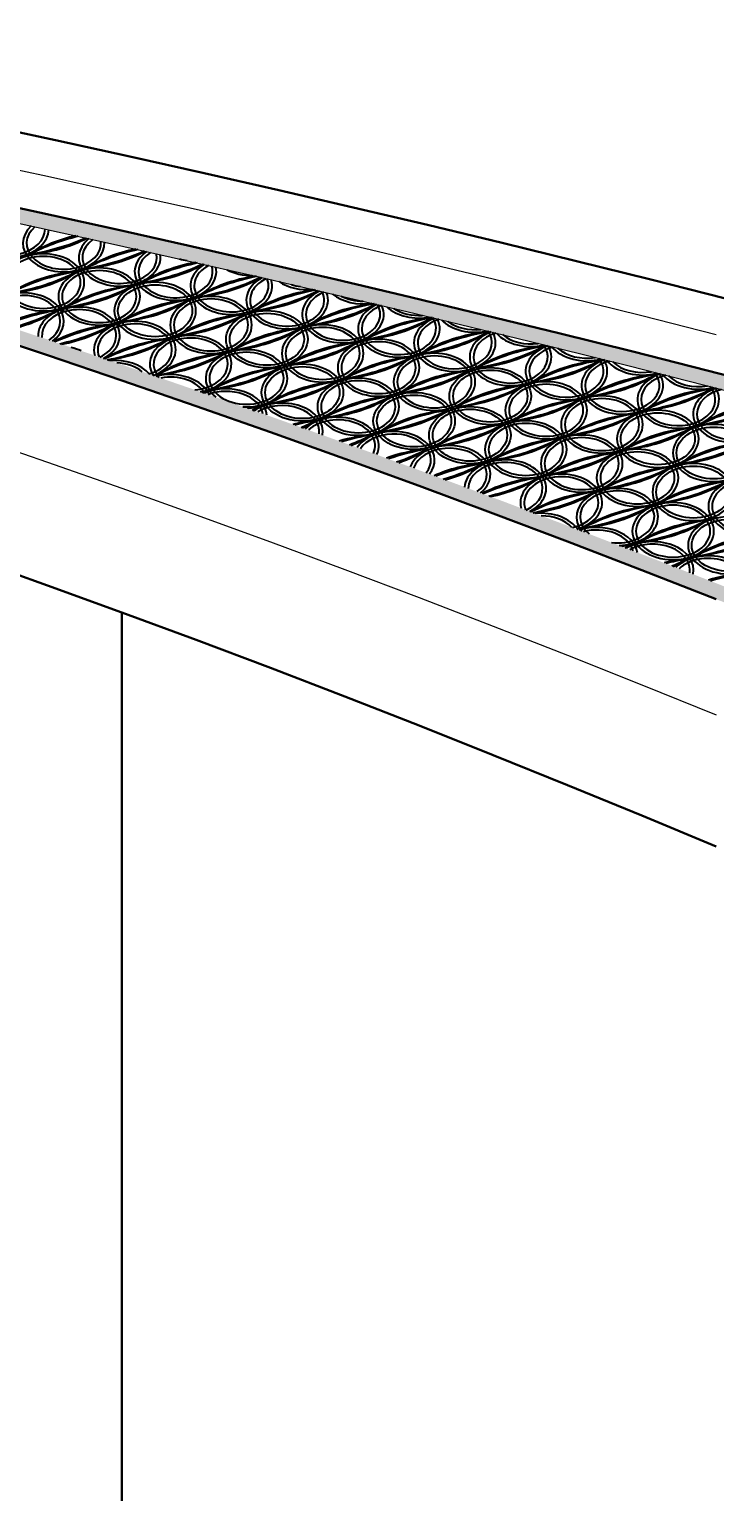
# Model space of a CAD drawing. Extents: x -2611510 to 954358, y -247163 to 181535.
# Drawn here: x 325036 to 334261, y 47769 to 67466 of the extents above; entities that cross this region are included whole.
import ezdxf

# ---------------------------------------------------------------- set-up
doc = ezdxf.new("R2010")
doc.units = 0
doc.linetypes.add('CENTER', pattern=[2, 1.25, -0.25, 0.25, -0.25])
doc.layers.get('Defpoints').update_dxf_attribs({"color": 8})
for name, color, linetype, lineweight in [('标注', 3, 'Continuous', 18), ('桥 中心线', 5, 'CENTER', 15), ('桥 构造粗实', 1, 'Continuous', 30)]:
    doc.layers.add(name, color=color, linetype=linetype, lineweight=lineweight)
doc.styles.add('仿宋字', font='仿宋_GB2312.TTF', dxfattribs={"width": 0.7})
doc.dimstyles.new('750', dxfattribs={"dimscale": 0, "dimtxt": 2.5, "dimasz": 1, "dimexe": 1, "dimexo": 1, "dimgap": 0, "dimtad": 0, "dimdec": 0, "dimlfac": 0.1, "dimrnd": 0.1, "dimzin": 12, "dimdsep": 46, "dimtxsty": '仿宋字', "dimblk": 'OBLIQUE', "dimcen": -1, "dimclrd": 256, "dimclre": 256, "dimclrt": 256, "dimadec": 4, "dimazin": 0, "dimtp": 2, "dimtm": 3, "dimtfac": 0.5, "dimtdec": 0, "dimtmove": 2, "dimatfit": 3, "dimldrblk": 'OBLIQUE', "dimfxl": 3, "dimfxlon": 1, "dimtvp": 0.7, "dimtolj": 1, "dimtzin": 12, "dimarcsym": 0})

# ---------------------------------------------------------------- blocks, each defined once
blk = doc.blocks.new('_Oblique')
at = {"color": 0, "linetype": 'ByBlock', "lineweight": -2}
blk.add_line((-0.5, -0.5), (0.5, 0.5), dxfattribs=at)
blk = doc.blocks.new('*D186')
at = {"layer": 'Defpoints', "color": 0, "transparency": 16777216}
for p in [(353282, 73637), (353282, 39578), (191282, 39159)]:
    blk.add_point(p, dxfattribs=at)
at = {"layer": '标注', "lineweight": -2, "transparency": 16777216}
for p, q in [((191282, 71637), (191282, 74637)), ((353282, 71637), (353282, 74637)), ((191282, 73637), (353282, 73637))]:
    blk.add_line(p, q, dxfattribs=at)
at = {"layer": '标注', "lineweight": -2, "transparency": 16777216, "xscale": 1000.0000020837, "yscale": 1000.0000020837, "zscale": 1000.0000020837, "rotation": 180}
blk.add_blockref('_Oblique', (191282, 73637), dxfattribs=at)
at = {"layer": '标注', "lineweight": -2, "transparency": 16777216, "xscale": 1000.0000020837, "yscale": 1000.0000020837, "zscale": 1000.0000020837}
blk.add_blockref('_Oblique', (353282, 73637), dxfattribs=at)
at = {"layer": '标注', "transparency": 16777216, "insert": (272282, 75302), "char_height": 2500, "attachment_point": 5, "style": '仿宋字'}
blk.add_mtext('\\A1;18×900', dxfattribs=at)
blk = doc.blocks.new('2121212')
at = {"color": 8}
for centre, major_axis, start_param, end_param in [((-49220, 25735), (550, 0), 2.568809, 6.255835), ((-49220, 25735), (500, 0), 2.540631, 6.284407), ((-48469, 25544), (550, 0), 2.492601, 6.323851), ((-48469, 25544), (500, 0), 2.455867, 6.360055), ((-47783, 24515), (-1697, 0), -1.256938, -0.835323), ((-47431, 23986), (-2505, 0), -1.227392, -0.933532), ((-49506, 27101), (-2505, 0), 1.806196, 2.13112), ((-49154, 26572), (-1697, 0), 1.707987, 2.199272), ((-47717, 25352), (-550, 0), 5.563705, 9.527729), ((-47717, 25352), (500, 0), 2.37761, 6.43038), ((-47032, 24323), (1697, 0), 1.849522, 2.30627), ((-46679, 23795), (-2505, 0), -1.249907, -0.933532), ((-48754, 26909), (2505, 0), -1.335396, -0.993252), ((-48402, 26381), (-1697, 0), 1.707987, 2.223261), ((-46965, 25160), (-550, 0), 5.497349, 9.586055), ((-46965, 25160), (-500, 0), 5.445073, 9.6384), ((-48742, 25017), (-550, 0), 3.141593, 9.424778), ((-48742, 25017), (-500, 0), 3.141593, 9.424778), ((-46280, 24132), (1697, 0), 1.816308, 2.30627), ((-45928, 23603), (-2505, 0), -1.27076, -0.933532), ((-48003, 26718), (-2505, 0), 1.806196, 2.163689), ((-47650, 26189), (1697, 0), -1.433605, -0.896983), ((-46692, 25687), (550, 0), 4.304927, 4.496647), ((-46213, 24969), (550, 0), 2.293645, 6.498746), ((-46213, 24969), (500, 0), 2.233585, 6.559281), ((-48057, 23989), (-1697, 0), -1.433605, -0.835323), ((-47705, 23460), (-2505, 0), -1.335396, -0.933532), ((-49427, 26046), (1697, 0), -1.433605, -0.835323), ((-49780, 26575), (2505, 0), -1.335396, -0.933532), ((-47991, 24826), (-550, 0), 3.141593, 9.424778), ((-47991, 24826), (-500, 0), 3.141593, 9.424778), ((-47239, 24634), (-550, 0), 3.141593, 9.424778), ((-45528, 23940), (-1697, 0), -1.356063, -0.835323), ((-45176, 23412), (2505, 0), 1.851844, 2.208061), ((-47251, 26526), (-2505, 0), 1.806196, 2.177271), ((-46899, 25998), (-1697, 0), 1.707987, 2.263486), ((-45940, 25495), (-550, 0), 7.208068, 7.86949), ((-45462, 24777), (-550, 0), 5.377566, 9.68939), ((-45462, 24777), (-500, 0), 5.30974, 9.757215), ((-45188, 25304), (550, 0), 3.944673, 4.839097), ((-49016, 24491), (-550, 0), 8.660458, 12.443021), ((-49016, 24491), (-500, 0), 8.627152, 12.476401), ((-47305, 23797), (1697, 0), 1.707987, 2.30627), ((-46953, 23268), (2505, 0), 1.806196, 2.208061), ((-48676, 25854), (-1697, 0), 1.707987, 2.30627), ((-49028, 26383), (-2505, 0), 1.806196, 2.208061), ((-46487, 24443), (-550, 0), 3.141593, 9.424778), ((-44776, 23749), (1697, 0), 1.758202, 2.30627), ((-44424, 23220), (-2505, 0), -1.306164, -0.933532), ((-46499, 26335), (2505, 0), -1.335396, -0.952967), ((-46147, 25806), (-1697, 0), 1.707987, 2.279279), ((-45188, 25304), (500, 0), 4.263908, 4.519862), ((-44710, 24586), (550, 0), 2.185272, 6.59019), ((-44710, 24586), (500, 0), 2.109262, 6.665691), ((-44436, 25112), (550, 0), 3.856589, 4.916708), ((-44436, 25112), (500, 0), 4.065946, 4.707259), ((-48331, 23463), (1697, 0), 1.707987, 2.166502), ((-47978, 22934), (-2505, 0), -1.335396, -1.032257), ((-50053, 26048), (-2505, 0), 1.931615, 2.208061), ((-49701, 25520), (1697, 0), -1.234533, -0.835323), ((-48264, 24300), (550, 0), 5.357924, 9.450635), ((-48264, 24300), (500, 0), 5.305915, 9.502082), ((-46554, 23606), (-1697, 0), -1.433605, -0.835323), ((-46201, 23077), (-2505, 0), -1.335396, -0.933532), ((-47924, 25663), (-1697, 0), 1.707987, 2.30627), ((-48276, 26192), (2505, 0), -1.335396, -0.933532), ((-46487, 24443), (-500, 0), 3.141593, 9.424778), ((-44025, 23557), (1697, 0), 1.73367, 2.30627), ((-43672, 23029), (-2505, 0), -1.3206, -0.933532), ((-45747, 26143), (-2505, 0), 1.806196, 2.198323), ((-45395, 25614), (1697, 0), -1.433605, -0.84885), ((-43958, 24394), (550, 0), 2.140347, 6.627563), ((-43958, 24394), (500, 0), 2.057378, 6.710526), ((-43685, 24921), (550, 0), 3.792937, 4.974678), ((-43685, 24921), (-500, 0), 7.10501, 7.945628), ((-47579, 23271), (-1697, 0), -1.433605, -0.923977), ((-47227, 22742), (-2505, 0), -1.335396, -0.996227), ((-49302, 25857), (-2505, 0), 1.888297, 2.208061), ((-48949, 25328), (-1697, 0), 1.840471, 2.30627), ((-47512, 24108), (-550, 0), 8.317059, 12.764652), ((-47512, 24108), (-500, 0), 8.238808, 12.843023), ((-45802, 23414), (-1697, 0), -1.433605, -0.835323), ((-45450, 22885), (-2505, 0), -1.335396, -0.933532), ((-47172, 25471), (1697, 0), -1.433605, -0.835323), ((-47524, 26000), (-2505, 0), 1.806196, 2.208061), ((-44984, 24060), (-550, 0), 3.141593, 9.424778), ((-43273, 23366), (-1697, 0), -1.429379, -0.835323), ((-42921, 22837), (-2505, 0), -1.332984, -0.933532), ((-44643, 25423), (1697, 0), -1.433605, -0.837512), ((-44996, 25952), (-2505, 0), 1.806196, 2.206486), ((-43206, 24203), (550, 0), 2.101069, 6.659514), ((-43206, 24203), (500, 0), 2.011659, 6.749545), ((-42933, 24729), (-550, 0), 6.884238, 8.160178), ((-42933, 24729), (-500, 0), 7.034698, 8.011164), ((-46827, 23079), (1697, 0), 1.707987, 2.270973), ((-46475, 22551), (2505, 0), 1.806196, 2.183062), ((-48550, 25665), (2505, 0), -1.301394, -0.933532), ((-48198, 25137), (-1697, 0), 1.764172, 2.30627), ((-46761, 23917), (-550, 0), 8.097082, 12.97647), ((-46761, 23917), (-500, 0), 7.968735, 13.104817), ((-45050, 23223), (1697, 0), 1.707987, 2.30627), ((-44698, 22694), (2505, 0), 1.806196, 2.208061), ((-46420, 25280), (1697, 0), -1.433605, -0.835323), ((-46773, 25809), (-2505, 0), 1.806196, 2.208061), ((-44984, 24060), (-500, 0), 3.141593, 9.424778), ((-44232, 23868), (-550, 0), 3.141593, 9.424778), ((-42521, 23174), (-1697, 0), -1.433605, -0.835323), ((-42169, 22645), (2505, 0), 1.806196, 2.208061), ((-43892, 25231), (-1697, 0), 1.707987, 2.30627), ((-44244, 25760), (-2505, 0), 1.806196, 2.208061), ((-42455, 24011), (-550, 0), 5.209449, 9.825923), ((-42455, 24011), (-500, 0), 5.114361, 9.921011), ((-42181, 24538), (-550, 0), 6.844808, 8.190564), ((-42181, 24538), (-500, 0), 6.982618, 8.052754), ((-48538, 23773), (-550, 0), 4.123518, 4.398609), ((-46075, 22888), (1697, 0), 1.707987, 2.30627), ((-45723, 22359), (-2505, 0), -1.335396, -0.933532), ((-47446, 24945), (-1697, 0), 1.707987, 2.30627), ((-47798, 25474), (2505, 0), -1.335396, -0.933532), ((-46009, 23725), (-550, 0), 7.767637, 13.291081), ((-46009, 23725), (-500, 0), 3.141593, 9.424778), ((-44298, 23031), (1697, 0), 1.707987, 2.30627), ((-43946, 22502), (-2505, 0), -1.335396, -0.933532), ((-45669, 25088), (-1697, 0), 1.707987, 2.30627), ((-46021, 25617), (2505, 0), -1.335396, -0.933532), ((-44232, 23868), (-500, 0), 3.141593, 9.424778), ((-43480, 23677), (-550, 0), 3.141593, 9.424778), ((-41769, 22983), (1697, 0), 1.707987, 2.30627), ((-41417, 22454), (2505, 0), 1.806196, 2.208061), ((-43140, 25040), (1697, 0), -1.433605, -0.835323), ((-43492, 25569), (2505, 0), -1.335396, -0.933532), ((-41703, 23820), (-550, 0), 5.184059, 9.842218), ((-41703, 23820), (-500, 0), 5.083473, 9.941944), ((-41429, 24346), (-550, 0), 6.815538, 8.210139), ((-41429, 24346), (500, 0), 3.80285, 4.938885), ((-47786, 23582), (550, 0), 0.5412, 1.689152), ((-47786, 23582), (500, 0), 0.723865, 1.505848), ((-45324, 22696), (-1697, 0), -1.433605, -0.835323), ((-44971, 22168), (-2505, 0), -1.335396, -0.933532), ((-46694, 24754), (1697, 0), -1.433605, -0.835323), ((-47046, 25282), (-2505, 0), 1.806196, 2.208061), ((-43547, 22840), (1697, 0), 1.707987, 2.30627), ((-43194, 22311), (-2505, 0), -1.335396, -0.933532), ((-44917, 24897), (-1697, 0), 1.707987, 2.30627), ((-45269, 25426), (2505, 0), -1.335396, -0.933532), ((-43480, 23677), (-500, 0), 3.141593, 9.424778), ((-41018, 22791), (1697, 0), 1.707987, 2.30627), ((-40665, 22262), (-2505, 0), -1.335396, -0.933532), ((-42388, 24848), (-1697, 0), 1.707987, 2.30627), ((-42740, 25377), (-2505, 0), 1.806196, 2.208061), ((-40951, 23628), (-550, 0), 5.167467, 9.851739), ((-40951, 23628), (500, 0), 1.922708, 6.813197), ((-40678, 24154), (-550, 0), 6.79787, 8.221233), ((-40678, 24154), (-500, 0), 6.922384, 8.096538), ((-47034, 23390), (550, 0), 0.289587, 1.932055), ((-47034, 23390), (500, 0), 0.388616, 1.834131), ((-44572, 22505), (-1697, 0), -1.433605, -0.835323), ((-44220, 21976), (-2505, 0), -1.335396, -0.933532), ((-45942, 24562), (-1697, 0), 1.707987, 2.30627), ((-46295, 25091), (2505, 0), -1.335396, -0.933532), ((-44505, 23342), (-550, 0), 3.141593, 9.424778), ((-44505, 23342), (-500, 0), 3.141593, 9.424778), ((-42795, 22648), (-1697, 0), -1.433605, -0.835323), ((-42443, 22119), (2505, 0), 1.806196, 2.208061), ((-44165, 24705), (1697, 0), -1.433605, -0.835323), ((-44517, 25234), (-2505, 0), 1.806196, 2.208061), ((-41976, 23294), (-550, 0), 3.141593, 9.424778), ((-41976, 23294), (-500, 0), 3.141593, 9.424778), ((-40266, 22600), (1697, 0), 1.707987, 2.30627), ((-39914, 22071), (-2505, 0), -1.335396, -0.933532), ((-41636, 24657), (-1697, 0), 1.707987, 2.30627), ((-41989, 25186), (-2505, 0), 1.806196, 2.208061), ((-40199, 23437), (-550, 0), 5.158003, 9.854238), ((-40199, 23437), (-500, 0), 5.05385, 9.959074), ((-39926, 23963), (550, 0), 3.646505, 5.08278), ((-39926, 23963), (500, 0), 3.769679, 4.960516), ((-46349, 22362), (-1697, 0), -1.433605, -1.417969), ((-45997, 21833), (-2505, 0), -1.335396, -1.326033), ((-48072, 24948), (-2505, 0), 2.201242, 2.208061), ((-47719, 24419), (-1697, 0), 2.296631, 2.30627), ((-46283, 23199), (-550, 0), 3.217392, 5.274955), ((-46283, 23199), (500, 0), 0.13719, 2.071972), ((-43820, 22313), (1697, 0), 1.707987, 2.30627), ((-43468, 21785), (-2505, 0), -1.335396, -0.933532), ((-45191, 24370), (-1697, 0), 1.707987, 2.30627), ((-45543, 24899), (2505, 0), -1.335396, -0.933532), ((-42043, 22457), (1697, 0), 1.707987, 2.30627), ((-41691, 21928), (-2505, 0), -1.335396, -0.933532), ((-43413, 24514), (-1697, 0), 1.707987, 2.30627), ((-43766, 25042), (-2505, 0), 1.806196, 2.208061), ((-41291, 22265), (1697, 0), 1.707987, 2.30627), ((-40939, 21736), (-2505, 0), -1.335396, -0.933532), ((-42662, 24322), (1697, 0), -1.433605, -0.835323), ((-43014, 24851), (2505, 0), -1.335396, -0.933532), ((-41225, 23102), (-550, 0), 3.141593, 9.424778), ((-41225, 23102), (-500, 0), 3.141593, 9.424778), ((-39514, 22408), (1697, 0), 1.707987, 2.30627), ((-39162, 21879), (-2505, 0), -1.335396, -0.933532), ((-40885, 24465), (-1697, 0), 1.707987, 2.30627), ((-41237, 24994), (2505, 0), -1.335396, -0.933532), ((-39448, 23245), (550, 0), 2.014124, 6.706825), ((-39448, 23245), (500, 0), 1.910644, 6.810305), ((-45597, 22170), (1697, 0), 1.707987, 1.813106), ((-45245, 21641), (-2505, 0), -1.335396, -1.270593), ((-47320, 24756), (2505, 0), -0.982777, -0.933532), ((-46968, 24227), (-1697, 0), 2.236561, 2.30627), ((-45531, 23007), (-550, 0), 9.301547, 11.747007), ((-45531, 23007), (-500, 0), 9.338345, 11.709885), ((-44779, 22816), (550, 0), 5.967408, 8.787893), ((-43068, 22122), (1697, 0), 1.707987, 2.30627), ((-42716, 21593), (-2505, 0), -1.335396, -0.933532), ((-44439, 24179), (1697, 0), -1.433605, -0.835323), ((-44791, 24708), (-2505, 0), 1.806196, 2.208061), ((-40540, 22073), (-1697, 0), -1.433605, -0.835323), ((-40187, 21545), (-2505, 0), -1.335396, -0.933532), ((-41910, 24131), (1697, 0), -1.433605, -0.835323), ((-42262, 24659), (2505, 0), -1.335396, -0.933532), ((-40473, 22910), (-550, 0), 3.141593, 9.424778), ((-38762, 22217), (1697, 0), 1.707987, 2.30627), ((-38410, 21688), (-2505, 0), -1.335396, -0.933532), ((-40133, 24274), (-1697, 0), 1.707987, 2.30627), ((-40485, 24803), (2505, 0), -1.335396, -0.933532), ((-44846, 21979), (1697, 0), 1.707987, 1.895666), ((-44493, 21450), (-2505, 0), -1.335396, -1.21701), ((-46568, 24565), (-2505, 0), 2.113988, 2.208061), ((-46216, 24036), (1697, 0), -0.968877, -0.835323), ((-44779, 22816), (500, 0), 5.984095, 8.771392), ((-42317, 21930), (-1697, 0), -1.433605, -0.835323), ((-41964, 21401), (2505, 0), 1.806196, 2.208061), ((-43687, 23987), (-1697, 0), 1.707987, 2.30627), ((-44039, 24516), (-2505, 0), 1.806196, 2.208061), ((-42250, 22767), (-550, 0), 3.141593, 9.424778), ((-42250, 22767), (-500, 0), 3.141593, 9.424778), ((-39788, 21882), (1697, 0), 1.707987, 2.30627), ((-39436, 21353), (-2505, 0), -1.335396, -0.933532), ((-41158, 23939), (-1697, 0), 1.707987, 2.30627), ((-41510, 24468), (-2505, 0), 1.806196, 2.208061), ((-39721, 22719), (-550, 0), 3.141593, 9.424778), ((-44094, 21787), (-1697, 0), -1.433605, -1.167115), ((-43742, 21258), (-2505, 0), -1.335396, -1.164387), ((-45816, 24373), (2505, 0), -1.074949, -0.933532), ((-45464, 23844), (-1697, 0), 2.104759, 2.30627), ((-44027, 22624), (-550, 0), 8.916008, 12.112313), ((-44027, 22624), (-500, 0), 8.913944, 12.114997), ((-41565, 21739), (1697, 0), 1.707987, 2.30627), ((-41213, 21210), (2505, 0), 1.806196, 2.208061), ((-42935, 23796), (-1697, 0), 1.707987, 2.30627), ((-43288, 24325), (-2505, 0), 1.806196, 2.208061), ((-41498, 22576), (-550, 0), 3.141593, 9.424778), ((-41498, 22576), (-500, 0), 3.141593, 9.424778), ((-39036, 21690), (1697, 0), 1.707987, 2.30627), ((-38684, 21162), (-2505, 0), -1.335396, -0.933532), ((-40406, 23748), (-1697, 0), 1.707987, 2.30627), ((-40759, 24276), (2505, 0), -1.335396, -0.933532), ((-43342, 21596), (1697, 0), 1.707987, 2.051358), ((-42990, 21067), (-2505, 0), -1.335396, -1.111832), ((-45065, 24182), (2505, 0), -1.126497, -0.933532), ((-44712, 23653), (-1697, 0), 2.029991, 2.30627), ((-43275, 22433), (550, 0), 5.570918, 9.163661), ((-43275, 22433), (500, 0), 5.54806, 9.186056), ((-42524, 22241), (550, 0), 5.350398, 9.374382), ((-40813, 21547), (1697, 0), 1.707987, 2.30627), ((-40461, 21018), (-2505, 0), -1.335396, -0.933532), ((-42184, 23604), (1697, 0), -1.433605, -0.835323), ((-42536, 24133), (2505, 0), -1.335396, -0.933532), ((-40747, 22384), (-550, 0), 3.141593, 9.424778), ((-40747, 22384), (-500, 0), 3.141593, 9.424778), ((-42590, 21404), (1697, 0), 1.707987, 2.125856), ((-42238, 20875), (-2505, 0), -1.335396, -1.060173), ((-44313, 23990), (-2505, 0), 1.960339, 2.208061), ((-43961, 23461), (1697, 0), -1.192519, -0.835323), ((-42524, 22241), (500, 0), 5.303089, 9.421726), ((-41772, 22050), (550, 0), 5.098066, 9.61827), ((-40061, 21356), (1697, 0), 1.707987, 2.30627), ((-39709, 20827), (-2505, 0), -1.335396, -0.933532), ((-41432, 23413), (-1697, 0), 1.707987, 2.30627), ((-41784, 23942), (-2505, 0), 1.806196, 2.208061), ((-39995, 22193), (-550, 0), 3.141593, 9.424778), ((-41839, 21213), (1697, 0), 1.707987, 2.199973), ((-41486, 20684), (-2505, 0), -1.335396, -1.008367), ((-43561, 23798), (-2505, 0), 1.901316, 2.208061), ((-43209, 23270), (1697, 0), -1.281797, -0.835323), ((-41772, 22050), (500, 0), 5.013599, 9.703713), ((-41020, 21858), (-550, 0), 7.900405, 13.085817), ((-39310, 21164), (1697, 0), 1.707987, 2.30627), ((-38957, 20635), (-2505, 0), -1.335396, -0.933532), ((-40680, 23221), (-1697, 0), 1.707987, 2.30627), ((-41032, 23750), (2505, 0), -1.335396, -0.933532), ((-39243, 22001), (-550, 0), 3.141593, 9.424778), ((-39243, 22001), (-500, 0), 3.141593, 9.424778), ((-41087, 21021), (1697, 0), 1.707987, 2.273748), ((-40735, 20492), (2505, 0), 1.806196, 2.185141), ((-42809, 23607), (-2505, 0), 1.836613, 2.208061), ((-42457, 23078), (-1697, 0), 1.757867, 2.30627), ((-41020, 21858), (-500, 0), 7.704296, 13.281926), ((-42046, 21523), (550, 0), 0.43593, 1.7133), ((-42046, 21523), (500, 0), 0.588446, 1.562495), ((-40335, 20829), (1697, 0), 1.707987, 2.30627), ((-39983, 20301), (2505, 0), 1.806196, 2.208061), ((-41705, 22887), (1697, 0), -1.433605, -0.835323), ((-42058, 23415), (2505, 0), -1.335396, -0.933532), ((-40268, 21666), (-550, 0), 3.141593, 9.424778), ((-40268, 21666), (-500, 0), 3.141593, 9.424778), ((-41294, 21332), (-550, 0), 3.26322, 5.156631), ((-41294, 21332), (-500, 0), 3.337271, 5.08258), ((-39583, 20638), (1697, 0), 1.707987, 2.30627), ((-39231, 20109), (-2505, 0), -1.335396, -0.933532), ((-40954, 22695), (-1697, 0), 1.707987, 2.30627), ((-41306, 23224), (-2505, 0), 1.806196, 2.208061), ((-39517, 21475), (-550, 0), 3.141593, 9.424778), ((-40609, 20303), (1697, 0), 1.707987, 1.785066), ((-40256, 19774), (-2505, 0), -1.335396, -1.287945), ((-42331, 22889), (2505, 0), -0.969882, -0.933532), ((-41979, 22360), (-1697, 0), 2.254633, 2.30627), ((-40542, 21140), (-550, 0), 9.283096, 11.693377), ((-40542, 21140), (-500, 0), 9.321937, 11.654222), ((-38832, 20446), (1697, 0), 1.707987, 2.30627), ((-38479, 19918), (-2505, 0), -1.335396, -0.933532), ((-40202, 22504), (-1697, 0), 1.707987, 2.30627), ((-40554, 23032), (-2505, 0), 1.806196, 2.208061), ((-39857, 20112), (1697, 0), 1.707987, 1.89023), ((-39505, 19583), (-2505, 0), -1.335396, -1.220045), ((-41580, 22698), (2505, 0), -1.026585, -0.933532), ((-41227, 22169), (1697, 0), -0.967898, -0.835323), ((-39790, 20949), (-550, 0), 9.03785, 11.929281), ((-39790, 20949), (-500, 0), 9.050898, 11.916446), ((-39105, 19920), (-1697, 0), -1.433605, -1.153402), ((-38753, 19391), (-2505, 0), -1.335396, -1.15453)]:
    blk.add_ellipse(centre, major_axis=major_axis, ratio=0.7, start_param=start_param, end_param=end_param, dxfattribs=at)
for centre, major_axis in [((-47239, 24634), (500, 0)), ((-45735, 24251), (550, 0)), ((-45735, 24251), (500, 0)), ((-45257, 23533), (550, 0)), ((-45257, 23533), (500, 0)), ((-42728, 23485), (550, 0)), ((-42728, 23485), (500, 0)), ((-43754, 23150), (550, 0)), ((-43754, 23150), (500, 0)), ((-43002, 22959), (550, 0)), ((-43002, 22959), (500, 0)), ((-40473, 22910), (500, 0)), ((-39721, 22719), (500, 0)), ((-39995, 22193), (500, 0)), ((-39517, 21475), (500, 0))]:
    blk.add_ellipse(centre, major_axis=major_axis, ratio=0.7, dxfattribs=at)
blk = doc.blocks.new('*D348')
at = {"layer": 'Defpoints', "color": 0}
for p in [(374282, 83145), (170282, 72375), (374282, 37143)]:
    blk.add_point(p, dxfattribs=at)
at = {"layer": '标注', "lineweight": -2}
for p, q in [((170282, 81145), (170282, 84145)), ((374282, 81145), (374282, 84145)), ((170282, 83145), (374282, 83145))]:
    blk.add_line(p, q, dxfattribs=at)
at = {"layer": '标注', "lineweight": -2, "xscale": 1000.0000020837, "yscale": 1000.0000020837, "zscale": 1000.0000020837, "rotation": 180}
blk.add_blockref('_Oblique', (170282, 83145), dxfattribs=at)
at = {"layer": '标注', "lineweight": -2, "xscale": 1000.0000020837, "yscale": 1000.0000020837, "zscale": 1000.0000020837}
blk.add_blockref('_Oblique', (374282, 83145), dxfattribs=at)
at = {"layer": '标注', "insert": (272282, 84810), "char_height": 2500, "attachment_point": 5, "style": '仿宋字'}
blk.add_mtext('\\A1;20400', dxfattribs=at)

msp = doc.modelspace()

# ---------------------------------------------------------------- hatches: boundary and pattern name
h = msp.add_hatch(color=8)
h.paths.add_polyline_path([(371093, 50643.9), (370094.6, 51048.3), (369096.2, 51448.7), (368097.9, 51844.9), (367099.5, 52237), (366101.2, 52625), (365102.9, 53008.9), (364104.6, 53388.6), (363106.2, 53764.3), (362107.9, 54135.9), (361109.6, 54503.3), (360111.3, 54866.7), (359113.1, 55225.9), (358114.8, 55581), (357116.5, 55932.1), (356118.2, 56279), (355120, 56621.8), (354121.7, 56960.5), (353123.5, 57295.1), (352125.2, 57625.6), (351127, 57952), (350128.8, 58274.2), (349130.6, 58592.4), (348132.3, 58906.4), (347134.1, 59216.4), (346135.9, 59522.2), (345137.7, 59824), (344139.5, 60121.6), (343141.4, 60415.1), (342143.2, 60704.5), (341145, 60989.8), (340146.8, 61271), (339148.7, 61548.1), (338150.5, 61821.1), (337152.4, 62090), (336154.2, 62354.8), (335156.1, 62615.4), (334158, 62872), (333159.8, 63124.4), (332161.7, 63372.8), (331163.6, 63617), (330165.5, 63857.2), (329167.4, 64093.2), (328169.3, 64325.1), (327171.2, 64552.9), (326173.1, 64776.6), (325175, 64996.2), (324176.9, 65211.7), (323178.9, 65423.1), (322180.8, 65630.4), (321182.7, 65833.6), (320184.7, 66032.7), (319186.6, 66227.7), (318188.6, 66418.5), (317190.5, 66605.3), (316192.5, 66787.9), (315194.4, 66966.5), (315151.7, 66973.9, 0.9565873), (314979.3, 66193.5), (315281.5, 66112.6), (316281.5, 65838.2), (317281.5, 65557.3), (318281.5, 65269.9), (319281.5, 64976), (320281.5, 64675.6), (321281.5, 64368.8), (322281.5, 64055.4), (323281.5, 63735.6), (324281.5, 63409.3), (325281.5, 63076.5), (326281.5, 62737.2), (327281.5, 62391.4), (328281.5, 62039.2), (329281.5, 61680.4), (330281.5, 61315.2), (331281.5, 60943.5), (332281.5, 60565.4), (333281.5, 60180.7), (334281.5, 59789.6), (335281.5, 59392), (336281.5, 58987.9), (337281.5, 58577.3), (338281.5, 58160.3), (339281.5, 57736.7), (340281.5, 57306.7), (341281.5, 56870.3), (342281.5, 56427.3), (343281.5, 55977.9), (344281.5, 55522), (345281.5, 55059.6), (346281.5, 54590.8), (347281.5, 54115.5), (348281.5, 53633.7), (349281.5, 53145.4), (350281.5, 52650.7), (351281.5, 52149.5), (352281.5, 51641.8), (353281.5, 51127.7), (354281.5, 50607), (355281.5, 50080), (356281.5, 49546.4), (357281.5, 49006.4), (358281.5, 48459.9), (359281.5, 47906.9), (360281.5, 47347.5), (361281.5, 46781.6), (362281.5, 46209.2), (363281.5, 45630.4), (364281.5, 45045.1), (365281.5, 44453.4), (366281.5, 43855.1), (367281.5, 43250.4), (368281.5, 42639.3), (369281.5, 42021.6), (370281.5, 41397.5), (371281.5, 40767), (371571, 40582.6), (392348.5, 40217.3, 0.7232141), (392599.1, 40934.5), (392060.2, 41201.6), (391061.7, 41692.3), (390063.2, 42178.9), (389064.7, 42661.5), (388066.2, 43139.9), (387067.7, 43614.1), (386069.2, 44084.3), (385070.8, 44550.4), (384072.3, 45012.4), (383073.9, 45470.2), (382075.4, 45924), (381077, 46373.6), (380078.5, 46819.1), (379080.1, 47260.5), (378081.7, 47697.8), (377083.3, 48131), (376084.9, 48560.1), (375086.5, 48985.1), (374088.1, 49405.9), (373089.7, 49822.7), (372091.3, 50235.4)])
h.paths.add_polyline_path([(371017.5, 50458.7), (372015.3, 50050.4), (373013, 49638), (374010.7, 49221.5), (375008.5, 48800.9), (376006.2, 48376.2), (377004, 47947.4), (378001.8, 47514.5), (378999.6, 47077.5), (379997.4, 46636.3), (380995.2, 46191.1), (381993, 45741.7), (382990.8, 45288.3), (383988.6, 44830.7), (384986.5, 44369), (385984.3, 43903.2), (386982.2, 43433.3), (387980.1, 42959.3), (388978, 42481.2), (389975.9, 41999), (390973.8, 41512.7), (391971.7, 41022.2), (392489.8, 40765.5, -0.692809), (392352, 40417.3), (371630.9, 40781.6), (371388.6, 40935.9), (370387.8, 41567), (369387, 42191.5), (368386.2, 42809.7), (367385.4, 43421.3), (366384.6, 44026.5), (365383.8, 44625.2), (364382.9, 45217.5), (363382.1, 45803.3), (362381.3, 46382.6), (361380.4, 46955.4), (360379.6, 47521.8), (359378.7, 48081.7), (358377.8, 48635.2), (357377, 49182.1), (356376.1, 49722.6), (355375.2, 50256.7), (354374.3, 50784.2), (353373.4, 51305.3), (352372.5, 51819.9), (351371.6, 52328.1), (350370.7, 52829.7), (349369.7, 53324.9), (348368.8, 53813.6), (347367.8, 54295.9), (346366.9, 54771.6), (345365.9, 55240.9), (344365, 55703.8), (343364, 56160.1), (342363, 56610), (341362, 57053.3), (340361, 57490.3), (339360, 57920.7), (338359, 58344.6), (337358, 58762.1), (336356.9, 59173.1), (335355.9, 59577.6), (334354.9, 59975.6), (333353.8, 60367.2), (332352.8, 60752.2), (331351.7, 61130.8), (330350.6, 61502.9), (329349.6, 61868.5), (328348.5, 62227.6), (327347.4, 62580.2), (326346.3, 62926.4), (325345.2, 63266.1), (324344.1, 63599.2), (323343, 63925.9), (322341.9, 64246.1), (321340.7, 64559.8), (320339.6, 64867), (319338.5, 65167.7), (318337.3, 65461.9), (317336.2, 65749.7), (316335, 66030.9), (315333.8, 66305.6), (315031.1, 66386.7, -0.9565873), (315117.3, 66776.9), (315159.6, 66769.5), (316156.9, 66591.1), (317154.1, 66408.6), (318151.4, 66222), (319148.7, 66031.3), (320145.9, 65836.5), (321143.2, 65637.5), (322140.5, 65434.5), (323137.8, 65227.4), (324135.1, 65016.2), (325132.4, 64800.8), (326129.7, 64581.4), (327127.1, 64357.9), (328124.4, 64130.2), (329121.7, 63898.5), (330119.1, 63662.6), (331116.4, 63422.7), (332113.8, 63178.6), (333111.2, 62930.4), (334108.5, 62678.2), (335105.9, 62421.8), (336103.3, 62161.3), (337100.7, 61896.8), (338098.1, 61628.1), (339095.5, 61355.3), (340093, 61078.4), (341090.4, 60797.4), (342087.8, 60512.3), (343085.3, 60223.1), (344082.8, 59929.8), (345080.2, 59632.4), (346077.7, 59330.9), (347075.2, 59025.3), (348072.7, 58715.5), (349070.2, 58401.7), (350067.7, 58083.8), (351065.2, 57761.7), (352062.7, 57435.6), (353060.3, 57105.3), (354057.8, 56771), (355055.4, 56432.5), (356052.9, 56090), (357050.5, 55743.3), (358048.1, 55392.5), (359045.7, 55037.6), (360043.3, 54678.6), (361040.9, 54315.5), (362038.5, 53948.3), (363036.1, 53577), (364033.8, 53201.6), (365031.4, 52822.1), (366029.1, 52438.4), (367026.8, 52050.7), (368024.4, 51658.8), (369022.1, 51262.9), (370019.8, 50862.8)], flags=16)

# ---------------------------------------------------------------- linework, layer by layer
at = {"layer": '桥 中心线', "color": 8, "ltscale": 3000}
for points in [[(324281.5, 65700.7), (325281.5, 65484.8), (326281.5, 65264.7), (327281.5, 65040.6), (328281.5, 64812.4), (329281.5, 64580), (330281.5, 64343.5), (331281.5, 64102.9), (332281.5, 63858.2), (333281.5, 63609.4), (334281.5, 63356.5)], [(324281.5, 61981.6), (325281.5, 61636.4), (326281.5, 61284.6), (327281.5, 60926.3), (328281.5, 60561.4), (329281.5, 60189.9), (330281.5, 59811.8), (331281.5, 59427.2), (332281.5, 59036), (333281.5, 58638.2), (334281.5, 58233.8)]]:
    msp.add_lwpolyline(points, dxfattribs=at)
at = {"layer": '桥 构造粗实'}
msp.add_line((326281.5, 59612.1), (326281.5, 39814.3), dxfattribs=at)
for points in [[(324386.1, 66189.6), (325388, 65973.3), (326389.9, 65752.9), (327391.8, 65528.3), (328393.7, 65299.6), (329395.6, 65066.8), (330397.5, 64829.9), (331399.4, 64588.8), (332401.3, 64343.7), (333403.2, 64094.4), (334405, 63841)], [(324176.9, 65211.7), (325175, 64996.2), (326173.1, 64776.6), (327171.2, 64552.9), (328169.3, 64325.1), (329167.4, 64093.2), (330165.5, 63857.2), (331163.6, 63617), (332161.7, 63372.8), (333159.8, 63124.4), (334158, 62872), (335156.1, 62615.4)], [(324281.5, 63409.3), (325281.5, 63076.5), (326281.5, 62737.2), (327281.5, 62391.4), (328281.5, 62039.2), (329281.5, 61680.4), (330281.5, 61315.2), (331281.5, 60943.5), (332281.5, 60565.4), (333281.5, 60180.7), (334281.5, 59789.6)], [(324281.5, 60333.9), (325281.5, 59976.3), (326281.5, 59612.1), (327281.5, 59241.2), (328281.5, 58863.6), (329281.5, 58479.3), (330281.5, 58088.4), (331281.5, 57690.8), (332281.5, 57286.6), (333281.5, 56875.7), (334281.5, 56458.1)]]:
    msp.add_lwpolyline(points, dxfattribs=at)
at = {"layer": '桥 构造粗实', "color": 252, "lineweight": 15}
msp.add_lwpolyline([(324135.1, 65016.2), (325132.4, 64800.8), (326129.7, 64581.4), (327127.1, 64357.9), (328124.4, 64130.2), (329121.7, 63898.5), (330119.1, 63662.6), (331116.4, 63422.7), (332113.8, 63178.6), (333111.2, 62930.4), (334108.5, 62678.2), (335105.9, 62421.8)], dxfattribs=at)

# ---------------------------------------------------------------- block references
msp.add_blockref('2121212', (373968.7, 39039.8))

# ---------------------------------------------------------------- dimensions: what is measured, and where the dimension line sits
at = {"layer": '标注'}
dim = msp.add_linear_dim(base=(374281.5, 83145.3), p1=(170281.5, 72374.9), p2=(374281.5, 37143.4), dimstyle='750', override={"dimscale": 1000.000002, "dimfxl": 2}, dxfattribs=at)
dim.commit()
dim.dimension.update_dxf_attribs({"geometry": '*D348', "text_midpoint": (272281.5, 84810.2)})
dim = msp.add_linear_dim(base=(353281.5, 73637.3), p1=(191281.5, 39158.6), p2=(353281.5, 39578.2), text='18×900', dimstyle='750', override={"dimscale": 1000.000002, "dimfxl": 2}, dxfattribs=at)
dim.commit()
dim.dimension.update_dxf_attribs({"geometry": '*D186', "text_midpoint": (272281.5, 75302.2)})

doc.saveas('drawing.dxf')
